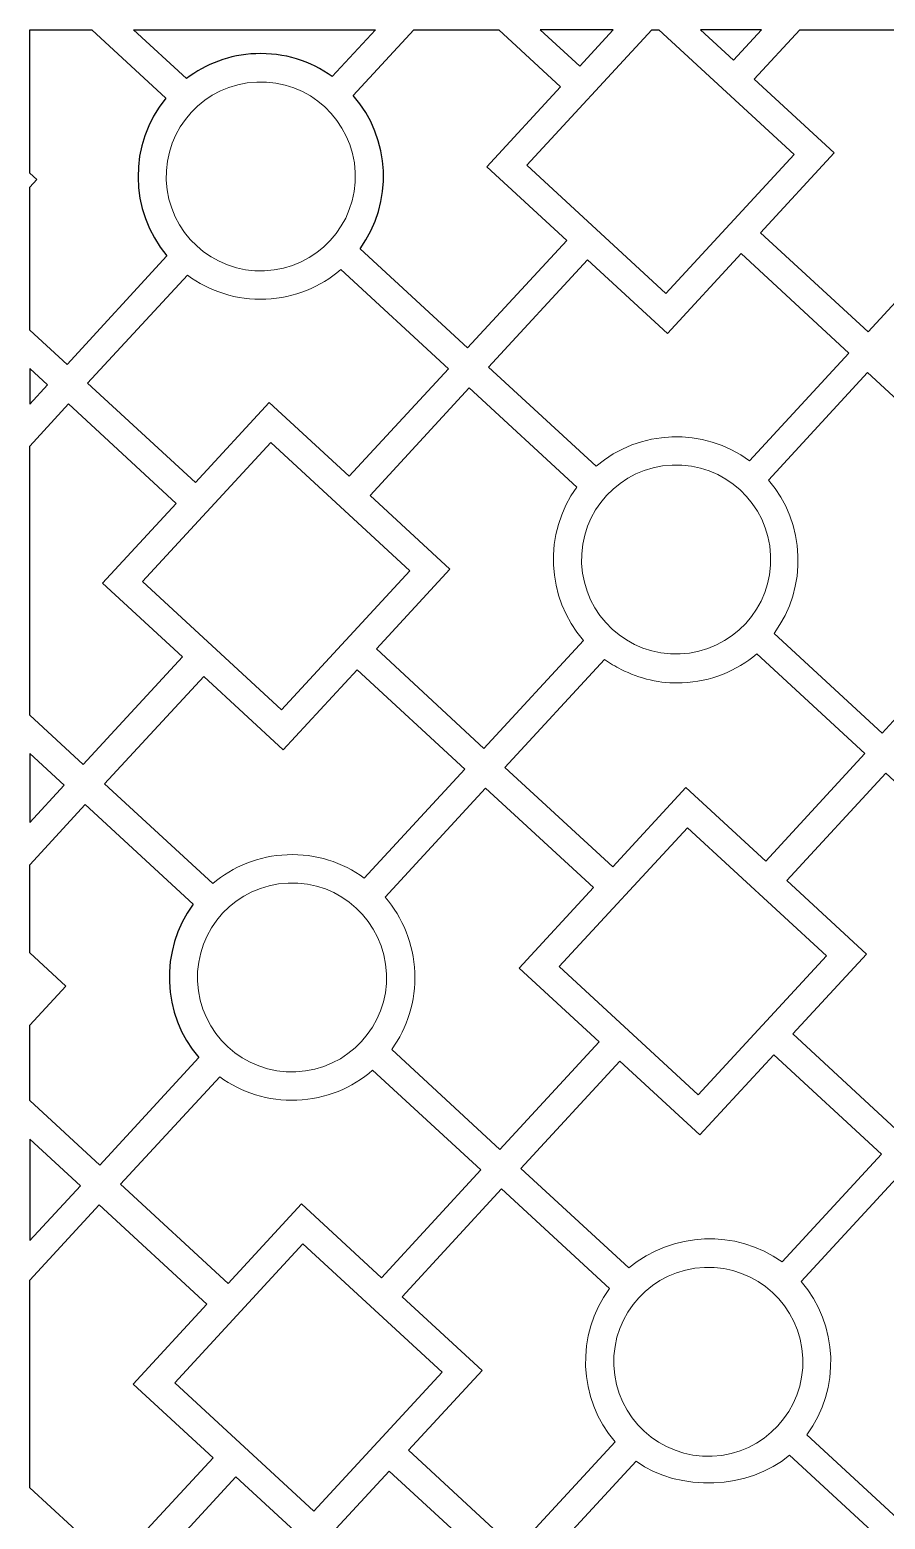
# Model space of a CAD drawing. Header units: centimetres. Extents: x -125 to 125, y -110 to 110.
# Drawn here: x -124.5 to -79.3, y 31.2 to 110 of the extents above; entities that cross this region are included whole.
import ezdxf

# ---------------------------------------------------------------- set-up
doc = ezdxf.new("R2010")
doc.units = ezdxf.units.CM
doc.header["$MEASUREMENT"] = 0
doc.layers.add('layer 1', color=7, linetype='Continuous')

msp = doc.modelspace()

# ---------------------------------------------------------------- linework, layer by layer
at = {"layer": 'layer 1', "color": 114}
for points, knots in [([(-124.53775, 94.11505), (-124.53775, 94.11505), (-122.56795, 92.29854), (-122.56795, 92.29854), (-122.56795, 92.29854), (-122.56795, 92.29854), (-117.29054, 98.04584), (-117.29054, 98.04584), (-117.29054, 98.04584), (-119.30456, 100.42533), (-119.32847, 103.96739), (-117.34113, 106.37618), (-117.34113, 106.37618), (-117.34113, 106.37618), (-121.25391, 109.99984), (-121.25391, 109.99984), (-121.25391, 109.99984), (-121.25391, 109.99984), (-124.53775, 109.99984), (-124.53775, 109.99984), (-124.53775, 109.99984), (-124.53775, 109.99984), (-124.53774, 102.41656), (-124.53774, 102.41656), (-124.53774, 102.41656), (-124.53774, 102.41656), (-124.16332, 102.07127), (-124.16332, 102.07127), (-124.16332, 102.07127), (-124.16332, 102.07127), (-124.53775, 101.66525), (-124.53775, 101.66525), (-124.53775, 101.66525), (-124.53775, 101.66525), (-124.53775, 94.11505), (-124.53775, 94.11505)], [0, 0, 0, 0, 0.1, 0.1, 0.1, 0.1, 0.2, 0.2, 0.2, 0.2, 0.3, 0.3, 0.3, 0.3, 0.4, 0.4, 0.4, 0.4, 0.5, 0.5, 0.5, 0.5, 0.6, 0.6, 0.6, 0.6, 0.7, 0.7, 0.7, 0.7, 0.8, 0.8, 0.8, 0.8, 1, 1, 1, 1]), ([(-119.06285, 109.99984), (-119.06285, 109.99984), (-116.26066, 107.41573), (-116.26066, 107.41573), (-116.26066, 107.41573), (-115.2382, 108.19476), (-113.97512, 108.6791), (-112.59368, 108.73601), (-112.59368, 108.73601), (-111.08875, 108.79802), (-109.68207, 108.34297), (-108.54529, 107.52885), (-108.54529, 107.52885), (-108.54529, 107.52885), (-106.26665, 109.99984), (-106.26665, 109.99984), (-106.26665, 109.99984), (-106.26665, 109.99984), (-119.06285, 109.99984), (-119.06285, 109.99984)], [0, 0, 0, 0, 0.16666667, 0.16666667, 0.16666667, 0.16666667, 0.33333333, 0.33333333, 0.33333333, 0.33333333, 0.5, 0.5, 0.5, 0.5, 0.66666667, 0.66666667, 0.66666667, 0.66666667, 1, 1, 1, 1]), ([(-104.22629, 109.99984), (-104.22629, 109.99984), (-107.43392, 106.52148), (-107.43392, 106.52148), (-107.43392, 106.52148), (-105.44568, 104.25189), (-105.29474, 100.84929), (-107.07348, 98.41268), (-107.07348, 98.41268), (-107.07348, 98.41268), (-101.38647, 93.16834), (-101.38647, 93.16834), (-101.38647, 93.16834), (-101.38647, 93.16834), (-96.14048, 98.85704), (-96.14048, 98.85704), (-96.14048, 98.85704), (-96.14048, 98.85704), (-100.3661, 102.7538), (-100.3661, 102.7538), (-100.3661, 102.7538), (-100.3661, 102.7538), (-96.47473, 106.97358), (-96.47473, 106.97358), (-96.47473, 106.97358), (-96.47473, 106.97358), (-99.73968, 109.99984), (-99.73968, 109.99984), (-99.73968, 109.99984), (-99.73968, 109.99984), (-104.22629, 109.99984), (-104.22629, 109.99984)], [0, 0, 0, 0, 0.11111111, 0.11111111, 0.11111111, 0.11111111, 0.22222222, 0.22222222, 0.22222222, 0.22222222, 0.33333333, 0.33333333, 0.33333333, 0.33333333, 0.44444444, 0.44444444, 0.44444444, 0.44444444, 0.55555556, 0.55555556, 0.55555556, 0.55555556, 0.66666667, 0.66666667, 0.66666667, 0.66666667, 0.77777778, 0.77777778, 0.77777778, 0.77777778, 1, 1, 1, 1]), ([(-91.64737, 109.99985), (-91.64737, 109.99985), (-98.25736, 102.83203), (-98.25736, 102.83203), (-98.25736, 102.83203), (-98.25736, 102.83203), (-90.90602, 96.05282), (-90.90602, 96.05282), (-90.90602, 96.05282), (-90.90602, 96.05282), (-84.1268, 103.40415), (-84.1268, 103.40415), (-84.1268, 103.40415), (-84.1268, 103.40415), (-91.2791, 109.99984), (-91.2791, 109.99984), (-91.2791, 109.99984), (-91.2791, 109.99984), (-91.64737, 109.99985), (-91.64737, 109.99985)], [0, 0, 0, 0, 0.16666667, 0.16666667, 0.16666667, 0.16666667, 0.33333333, 0.33333333, 0.33333333, 0.33333333, 0.5, 0.5, 0.5, 0.5, 0.66666667, 0.66666667, 0.66666667, 0.66666667, 1, 1, 1, 1]), ([(-97.54373, 109.99984), (-97.54373, 109.99984), (-93.68572, 109.99984), (-93.68572, 109.99984), (-93.68572, 109.99984), (-93.68572, 109.99984), (-95.45785, 108.07627), (-95.45785, 108.07627), (-95.45785, 108.07627), (-95.45785, 108.07627), (-97.54373, 109.99984), (-97.54373, 109.99984)], [0, 0, 0, 0, 0.25, 0.25, 0.25, 0.25, 0.5, 0.5, 0.5, 0.5, 1, 1, 1, 1]), ([(-89.06646, 109.99984), (-89.06646, 109.99984), (-85.85272, 109.99984), (-85.85272, 109.99984), (-85.85272, 109.99984), (-85.85272, 109.99984), (-87.3297, 108.39821), (-87.3297, 108.39821), (-87.3297, 108.39821), (-87.3297, 108.39821), (-89.06646, 109.99984), (-89.06646, 109.99984)], [0, 0, 0, 0, 0.25, 0.25, 0.25, 0.25, 0.5, 0.5, 0.5, 0.5, 1, 1, 1, 1]), ([(-83.82457, 109.99984), (-83.82457, 109.99984), (-86.227, 107.38134), (-86.227, 107.38134), (-86.227, 107.38134), (-86.227, 107.38134), (-82.00722, 103.48997), (-82.00722, 103.48997), (-82.00722, 103.48997), (-82.00722, 103.48997), (-85.90398, 99.26434), (-85.90398, 99.26434), (-85.90398, 99.26434), (-85.90398, 99.26434), (-80.21526, 94.01837), (-80.21526, 94.01837), (-80.21526, 94.01837), (-80.21526, 94.01837), (-74.97084, 99.70531), (-74.97084, 99.70531), (-74.97084, 99.70531), (-76.94074, 101.99014), (-77.06538, 105.39381), (-75.26713, 107.8167), (-75.26713, 107.8167), (-75.26713, 107.8167), (-77.6345, 109.99984), (-77.6345, 109.99984), (-77.6345, 109.99984), (-77.6345, 109.99984), (-83.82457, 109.99984), (-83.82457, 109.99984)], [0, 0, 0, 0, 0.11111111, 0.11111111, 0.11111111, 0.11111111, 0.22222222, 0.22222222, 0.22222222, 0.22222222, 0.33333333, 0.33333333, 0.33333333, 0.33333333, 0.44444444, 0.44444444, 0.44444444, 0.44444444, 0.55555556, 0.55555556, 0.55555556, 0.55555556, 0.66666667, 0.66666667, 0.66666667, 0.66666667, 0.77777778, 0.77777778, 0.77777778, 0.77777778, 1, 1, 1, 1]), ([(-124.53775, 90.1915), (-124.53775, 90.1915), (-124.53775, 92.0746), (-124.53775, 92.0746), (-124.53775, 92.0746), (-124.53775, 92.0746), (-123.5993, 91.20918), (-123.5993, 91.20918), (-123.5993, 91.20918), (-123.5993, 91.20918), (-124.53775, 90.1915), (-124.53775, 90.1915)], [0, 0, 0, 0, 0.25, 0.25, 0.25, 0.25, 0.5, 0.5, 0.5, 0.5, 1, 1, 1, 1]), ([(-124.53775, 73.73982), (-124.53775, 73.73982), (-121.71108, 71.13316), (-121.71108, 71.13316), (-121.71108, 71.13316), (-121.71108, 71.13316), (-116.46509, 76.82187), (-116.46509, 76.82187), (-116.46509, 76.82187), (-116.46509, 76.82187), (-120.69071, 80.71863), (-120.69071, 80.71863), (-120.69071, 80.71863), (-120.69071, 80.71863), (-116.79934, 84.93841), (-116.79934, 84.93841), (-116.79934, 84.93841), (-116.79934, 84.93841), (-122.48326, 90.20677), (-122.48326, 90.20677), (-122.48326, 90.20677), (-122.48326, 90.20677), (-124.53775, 87.9789), (-124.53775, 87.9789), (-124.53775, 87.9789), (-124.53775, 87.9789), (-124.53775, 73.73982), (-124.53775, 73.73982)], [0, 0, 0, 0, 0.125, 0.125, 0.125, 0.125, 0.25, 0.25, 0.25, 0.25, 0.375, 0.375, 0.375, 0.375, 0.5, 0.5, 0.5, 0.5, 0.625, 0.625, 0.625, 0.625, 0.75, 0.75, 0.75, 0.75, 1, 1, 1, 1]), ([(-124.53775, 68.05076), (-124.53775, 68.05076), (-124.53775, 71.70226), (-124.53775, 71.70226), (-124.53775, 71.70226), (-124.53775, 71.70226), (-122.72543, 70.03229), (-122.72543, 70.03229), (-122.72543, 70.03229), (-122.72543, 70.03229), (-124.53775, 68.05076), (-124.53775, 68.05076)], [0, 0, 0, 0, 0.25, 0.25, 0.25, 0.25, 0.5, 0.5, 0.5, 0.5, 1, 1, 1, 1]), ([(-124.53774, 53.3422), (-124.53774, 53.3422), (-120.84152, 49.93362), (-120.84152, 49.93362), (-120.84152, 49.93362), (-120.84152, 49.93362), (-115.59709, 55.62056), (-115.59709, 55.62056), (-115.59709, 55.62056), (-117.56699, 57.9054), (-117.69163, 61.30907), (-115.89338, 63.73196), (-115.89338, 63.73196), (-115.89338, 63.73196), (-121.61385, 69.00722), (-121.61385, 69.00722), (-121.61385, 69.00722), (-121.61385, 69.00722), (-124.53775, 65.82034), (-124.53775, 65.82034), (-124.53775, 65.82034), (-124.53775, 65.82034), (-124.53775, 61.16129), (-124.53775, 61.16129), (-124.53775, 61.16129), (-124.53775, 61.16129), (-122.63347, 59.40522), (-122.63347, 59.40522), (-122.63347, 59.40522), (-122.63347, 59.40522), (-124.53775, 57.34024), (-124.53775, 57.34024), (-124.53775, 57.34024), (-124.53775, 57.34024), (-124.53774, 53.3422), (-124.53774, 53.3422)], [0, 0, 0, 0, 0.1, 0.1, 0.1, 0.1, 0.2, 0.2, 0.2, 0.2, 0.3, 0.3, 0.3, 0.3, 0.4, 0.4, 0.4, 0.4, 0.5, 0.5, 0.5, 0.5, 0.6, 0.6, 0.6, 0.6, 0.7, 0.7, 0.7, 0.7, 0.8, 0.8, 0.8, 0.8, 1, 1, 1, 1]), ([(-124.53775, 45.93965), (-124.53775, 45.93965), (-124.53775, 51.30176), (-124.53775, 51.30176), (-124.53775, 51.30176), (-124.53775, 51.30176), (-121.85795, 48.8305), (-121.85795, 48.8305), (-121.85795, 48.8305), (-121.85795, 48.8305), (-124.53775, 45.93965), (-124.53775, 45.93965)], [0, 0, 0, 0, 0.25, 0.25, 0.25, 0.25, 0.5, 0.5, 0.5, 0.5, 1, 1, 1, 1]), ([(-124.53775, 32.86106), (-124.53775, 32.86106), (-120.09299, 28.76225), (-120.09299, 28.76225), (-120.09299, 28.76225), (-120.09299, 28.76225), (-114.847, 34.45096), (-114.847, 34.45096), (-114.847, 34.45096), (-114.847, 34.45096), (-119.07263, 38.34772), (-119.07263, 38.34772), (-119.07263, 38.34772), (-119.07263, 38.34772), (-115.18125, 42.5675), (-115.18125, 42.5675), (-115.18125, 42.5675), (-115.18125, 42.5675), (-120.86516, 47.83586), (-120.86516, 47.83586), (-120.86516, 47.83586), (-120.86516, 47.83586), (-124.53775, 43.85334), (-124.53775, 43.85334), (-124.53775, 43.85334), (-124.53775, 43.85334), (-124.53775, 32.86106), (-124.53775, 32.86106)], [0, 0, 0, 0, 0.125, 0.125, 0.125, 0.125, 0.25, 0.25, 0.25, 0.25, 0.375, 0.375, 0.375, 0.375, 0.5, 0.5, 0.5, 0.5, 0.625, 0.625, 0.625, 0.625, 0.75, 0.75, 0.75, 0.75, 1, 1, 1, 1])]:
    msp.add_open_spline(points, degree=3, knots=knots, dxfattribs=at)
at = {"layer": 'layer 1', "color": 250, "lineweight": 9}
for points, knots in [([(-124.53775, 94.11505), (-124.53775, 94.11505), (-122.56795, 92.29854), (-122.56795, 92.29854), (-122.56795, 92.29854), (-122.56795, 92.29854), (-117.29054, 98.04584), (-117.29054, 98.04584), (-117.29054, 98.04584), (-119.30456, 100.42533), (-119.32847, 103.96739), (-117.34113, 106.37618), (-117.34113, 106.37618), (-117.34113, 106.37618), (-121.25391, 109.99984), (-121.25391, 109.99984), (-121.25391, 109.99984), (-121.25391, 109.99984), (-124.53775, 109.99984), (-124.53775, 109.99984), (-124.53775, 109.99984), (-124.53775, 109.99984), (-124.53774, 102.41656), (-124.53774, 102.41656), (-124.53774, 102.41656), (-124.53774, 102.41656), (-124.16332, 102.07127), (-124.16332, 102.07127), (-124.16332, 102.07127), (-124.16332, 102.07127), (-124.53775, 101.66525), (-124.53775, 101.66525), (-124.53775, 101.66525), (-124.53775, 101.66525), (-124.53775, 94.11505), (-124.53775, 94.11505)], [0, 0, 0, 0, 0.1, 0.1, 0.1, 0.1, 0.2, 0.2, 0.2, 0.2, 0.3, 0.3, 0.3, 0.3, 0.4, 0.4, 0.4, 0.4, 0.5, 0.5, 0.5, 0.5, 0.6, 0.6, 0.6, 0.6, 0.7, 0.7, 0.7, 0.7, 0.8, 0.8, 0.8, 0.8, 1, 1, 1, 1]), ([(-119.06285, 109.99984), (-119.06285, 109.99984), (-116.26066, 107.41573), (-116.26066, 107.41573), (-116.26066, 107.41573), (-115.2382, 108.19476), (-113.97512, 108.6791), (-112.59368, 108.73601), (-112.59368, 108.73601), (-111.08875, 108.79802), (-109.68207, 108.34297), (-108.54529, 107.52885), (-108.54529, 107.52885), (-108.54529, 107.52885), (-106.26665, 109.99984), (-106.26665, 109.99984), (-106.26665, 109.99984), (-106.26665, 109.99984), (-119.06285, 109.99984), (-119.06285, 109.99984)], [0, 0, 0, 0, 0.16666667, 0.16666667, 0.16666667, 0.16666667, 0.33333333, 0.33333333, 0.33333333, 0.33333333, 0.5, 0.5, 0.5, 0.5, 0.66666667, 0.66666667, 0.66666667, 0.66666667, 1, 1, 1, 1]), ([(-104.22629, 109.99984), (-104.22629, 109.99984), (-107.43392, 106.52148), (-107.43392, 106.52148), (-107.43392, 106.52148), (-105.44568, 104.25189), (-105.29474, 100.84929), (-107.07348, 98.41268), (-107.07348, 98.41268), (-107.07348, 98.41268), (-101.38647, 93.16834), (-101.38647, 93.16834), (-101.38647, 93.16834), (-101.38647, 93.16834), (-96.14048, 98.85704), (-96.14048, 98.85704), (-96.14048, 98.85704), (-96.14048, 98.85704), (-100.3661, 102.7538), (-100.3661, 102.7538), (-100.3661, 102.7538), (-100.3661, 102.7538), (-96.47473, 106.97358), (-96.47473, 106.97358), (-96.47473, 106.97358), (-96.47473, 106.97358), (-99.73968, 109.99984), (-99.73968, 109.99984), (-99.73968, 109.99984), (-99.73968, 109.99984), (-104.22629, 109.99984), (-104.22629, 109.99984)], [0, 0, 0, 0, 0.11111111, 0.11111111, 0.11111111, 0.11111111, 0.22222222, 0.22222222, 0.22222222, 0.22222222, 0.33333333, 0.33333333, 0.33333333, 0.33333333, 0.44444444, 0.44444444, 0.44444444, 0.44444444, 0.55555556, 0.55555556, 0.55555556, 0.55555556, 0.66666667, 0.66666667, 0.66666667, 0.66666667, 0.77777778, 0.77777778, 0.77777778, 0.77777778, 1, 1, 1, 1]), ([(-91.64737, 109.99985), (-91.64737, 109.99985), (-98.25736, 102.83203), (-98.25736, 102.83203), (-98.25736, 102.83203), (-98.25736, 102.83203), (-90.90602, 96.05282), (-90.90602, 96.05282), (-90.90602, 96.05282), (-90.90602, 96.05282), (-84.1268, 103.40415), (-84.1268, 103.40415), (-84.1268, 103.40415), (-84.1268, 103.40415), (-91.2791, 109.99984), (-91.2791, 109.99984), (-91.2791, 109.99984), (-91.2791, 109.99984), (-91.64737, 109.99985), (-91.64737, 109.99985)], [0, 0, 0, 0, 0.16666667, 0.16666667, 0.16666667, 0.16666667, 0.33333333, 0.33333333, 0.33333333, 0.33333333, 0.5, 0.5, 0.5, 0.5, 0.66666667, 0.66666667, 0.66666667, 0.66666667, 1, 1, 1, 1]), ([(-97.54373, 109.99984), (-97.54373, 109.99984), (-93.68572, 109.99984), (-93.68572, 109.99984), (-93.68572, 109.99984), (-93.68572, 109.99984), (-95.45785, 108.07627), (-95.45785, 108.07627), (-95.45785, 108.07627), (-95.45785, 108.07627), (-97.54373, 109.99984), (-97.54373, 109.99984)], [0, 0, 0, 0, 0.25, 0.25, 0.25, 0.25, 0.5, 0.5, 0.5, 0.5, 1, 1, 1, 1]), ([(-89.06646, 109.99984), (-89.06646, 109.99984), (-85.85272, 109.99984), (-85.85272, 109.99984), (-85.85272, 109.99984), (-85.85272, 109.99984), (-87.3297, 108.39821), (-87.3297, 108.39821), (-87.3297, 108.39821), (-87.3297, 108.39821), (-89.06646, 109.99984), (-89.06646, 109.99984)], [0, 0, 0, 0, 0.25, 0.25, 0.25, 0.25, 0.5, 0.5, 0.5, 0.5, 1, 1, 1, 1]), ([(-83.82457, 109.99984), (-83.82457, 109.99984), (-86.227, 107.38134), (-86.227, 107.38134), (-86.227, 107.38134), (-86.227, 107.38134), (-82.00722, 103.48997), (-82.00722, 103.48997), (-82.00722, 103.48997), (-82.00722, 103.48997), (-85.90398, 99.26434), (-85.90398, 99.26434), (-85.90398, 99.26434), (-85.90398, 99.26434), (-80.21526, 94.01837), (-80.21526, 94.01837), (-80.21526, 94.01837), (-80.21526, 94.01837), (-74.97084, 99.70531), (-74.97084, 99.70531), (-74.97084, 99.70531), (-76.94074, 101.99014), (-77.06538, 105.39381), (-75.26713, 107.8167), (-75.26713, 107.8167), (-75.26713, 107.8167), (-77.6345, 109.99984), (-77.6345, 109.99984), (-77.6345, 109.99984), (-77.6345, 109.99984), (-83.82457, 109.99984), (-83.82457, 109.99984)], [0, 0, 0, 0, 0.11111111, 0.11111111, 0.11111111, 0.11111111, 0.22222222, 0.22222222, 0.22222222, 0.22222222, 0.33333333, 0.33333333, 0.33333333, 0.33333333, 0.44444444, 0.44444444, 0.44444444, 0.44444444, 0.55555556, 0.55555556, 0.55555556, 0.55555556, 0.66666667, 0.66666667, 0.66666667, 0.66666667, 0.77777778, 0.77777778, 0.77777778, 0.77777778, 1, 1, 1, 1]), ([(-124.53775, 90.1915), (-124.53775, 90.1915), (-124.53775, 92.0746), (-124.53775, 92.0746), (-124.53775, 92.0746), (-124.53775, 92.0746), (-123.5993, 91.20918), (-123.5993, 91.20918), (-123.5993, 91.20918), (-123.5993, 91.20918), (-124.53775, 90.1915), (-124.53775, 90.1915)], [0, 0, 0, 0, 0.25, 0.25, 0.25, 0.25, 0.5, 0.5, 0.5, 0.5, 1, 1, 1, 1]), ([(-124.53775, 73.73982), (-124.53775, 73.73982), (-121.71108, 71.13316), (-121.71108, 71.13316), (-121.71108, 71.13316), (-121.71108, 71.13316), (-116.46509, 76.82187), (-116.46509, 76.82187), (-116.46509, 76.82187), (-116.46509, 76.82187), (-120.69071, 80.71863), (-120.69071, 80.71863), (-120.69071, 80.71863), (-120.69071, 80.71863), (-116.79934, 84.93841), (-116.79934, 84.93841), (-116.79934, 84.93841), (-116.79934, 84.93841), (-122.48326, 90.20677), (-122.48326, 90.20677), (-122.48326, 90.20677), (-122.48326, 90.20677), (-124.53775, 87.9789), (-124.53775, 87.9789), (-124.53775, 87.9789), (-124.53775, 87.9789), (-124.53775, 73.73982), (-124.53775, 73.73982)], [0, 0, 0, 0, 0.125, 0.125, 0.125, 0.125, 0.25, 0.25, 0.25, 0.25, 0.375, 0.375, 0.375, 0.375, 0.5, 0.5, 0.5, 0.5, 0.625, 0.625, 0.625, 0.625, 0.75, 0.75, 0.75, 0.75, 1, 1, 1, 1]), ([(-124.53775, 68.05076), (-124.53775, 68.05076), (-124.53775, 71.70226), (-124.53775, 71.70226), (-124.53775, 71.70226), (-124.53775, 71.70226), (-122.72543, 70.03229), (-122.72543, 70.03229), (-122.72543, 70.03229), (-122.72543, 70.03229), (-124.53775, 68.05076), (-124.53775, 68.05076)], [0, 0, 0, 0, 0.25, 0.25, 0.25, 0.25, 0.5, 0.5, 0.5, 0.5, 1, 1, 1, 1]), ([(-124.53774, 53.3422), (-124.53774, 53.3422), (-120.84152, 49.93362), (-120.84152, 49.93362), (-120.84152, 49.93362), (-120.84152, 49.93362), (-115.59709, 55.62056), (-115.59709, 55.62056), (-115.59709, 55.62056), (-117.56699, 57.9054), (-117.69163, 61.30907), (-115.89338, 63.73196), (-115.89338, 63.73196), (-115.89338, 63.73196), (-121.61385, 69.00722), (-121.61385, 69.00722), (-121.61385, 69.00722), (-121.61385, 69.00722), (-124.53775, 65.82034), (-124.53775, 65.82034), (-124.53775, 65.82034), (-124.53775, 65.82034), (-124.53775, 61.16129), (-124.53775, 61.16129), (-124.53775, 61.16129), (-124.53775, 61.16129), (-122.63347, 59.40522), (-122.63347, 59.40522), (-122.63347, 59.40522), (-122.63347, 59.40522), (-124.53775, 57.34024), (-124.53775, 57.34024), (-124.53775, 57.34024), (-124.53775, 57.34024), (-124.53774, 53.3422), (-124.53774, 53.3422)], [0, 0, 0, 0, 0.1, 0.1, 0.1, 0.1, 0.2, 0.2, 0.2, 0.2, 0.3, 0.3, 0.3, 0.3, 0.4, 0.4, 0.4, 0.4, 0.5, 0.5, 0.5, 0.5, 0.6, 0.6, 0.6, 0.6, 0.7, 0.7, 0.7, 0.7, 0.8, 0.8, 0.8, 0.8, 1, 1, 1, 1]), ([(-124.53775, 45.93965), (-124.53775, 45.93965), (-124.53775, 51.30176), (-124.53775, 51.30176), (-124.53775, 51.30176), (-124.53775, 51.30176), (-121.85795, 48.8305), (-121.85795, 48.8305), (-121.85795, 48.8305), (-121.85795, 48.8305), (-124.53775, 45.93965), (-124.53775, 45.93965)], [0, 0, 0, 0, 0.25, 0.25, 0.25, 0.25, 0.5, 0.5, 0.5, 0.5, 1, 1, 1, 1]), ([(-124.53775, 32.86106), (-124.53775, 32.86106), (-120.09299, 28.76225), (-120.09299, 28.76225), (-120.09299, 28.76225), (-120.09299, 28.76225), (-114.847, 34.45096), (-114.847, 34.45096), (-114.847, 34.45096), (-114.847, 34.45096), (-119.07263, 38.34772), (-119.07263, 38.34772), (-119.07263, 38.34772), (-119.07263, 38.34772), (-115.18125, 42.5675), (-115.18125, 42.5675), (-115.18125, 42.5675), (-115.18125, 42.5675), (-120.86516, 47.83586), (-120.86516, 47.83586), (-120.86516, 47.83586), (-120.86516, 47.83586), (-124.53775, 43.85334), (-124.53775, 43.85334), (-124.53775, 43.85334), (-124.53775, 43.85334), (-124.53775, 32.86106), (-124.53775, 32.86106)], [0, 0, 0, 0, 0.125, 0.125, 0.125, 0.125, 0.25, 0.25, 0.25, 0.25, 0.375, 0.375, 0.375, 0.375, 0.5, 0.5, 0.5, 0.5, 0.625, 0.625, 0.625, 0.625, 0.75, 0.75, 0.75, 0.75, 1, 1, 1, 1])]:
    msp.add_open_spline(points, degree=3, knots=knots, dxfattribs=at)
at = {"layer": 'layer 1', "color": 114, "lineweight": 9}
for points, knots in [([(-117.32179, 102.03563), (-117.43547, 104.79425), (-115.29053, 107.1236), (-112.53191, 107.23728), (-112.53191, 107.23728), (-109.77329, 107.35097), (-107.44396, 105.20602), (-107.33027, 102.4474), (-107.33027, 102.4474), (-107.21659, 99.68879), (-109.36153, 97.35945), (-112.12015, 97.24576), (-112.12015, 97.24576), (-114.87877, 97.13208), (-117.2081, 99.27703), (-117.32179, 102.03563)], [0, 0, 0, 0, 0.2, 0.2, 0.2, 0.2, 0.4, 0.4, 0.4, 0.4, 0.6, 0.6, 0.6, 0.6, 1, 1, 1, 1]), ([(-100.28418, 92.151), (-100.28418, 92.151), (-95.04656, 97.83063), (-95.04656, 97.83063), (-95.04656, 97.83063), (-95.04656, 97.83063), (-90.8202, 93.93322), (-90.8202, 93.93322), (-90.8202, 93.93322), (-90.8202, 93.93322), (-86.92086, 98.16164), (-86.92086, 98.16164), (-86.92086, 98.16164), (-86.92086, 98.16164), (-81.23018, 92.88789), (-81.23018, 92.88789), (-81.23018, 92.88789), (-81.23018, 92.88789), (-86.47557, 87.19978), (-86.47557, 87.19978), (-86.47557, 87.19978), (-88.91602, 88.9769), (-92.29917, 88.88115), (-94.59611, 86.90556), (-94.59611, 86.90556), (-94.59611, 86.90556), (-100.28418, 92.151), (-100.28418, 92.151)], [0, 0, 0, 0, 0.125, 0.125, 0.125, 0.125, 0.25, 0.25, 0.25, 0.25, 0.375, 0.375, 0.375, 0.375, 0.5, 0.5, 0.5, 0.5, 0.625, 0.625, 0.625, 0.625, 0.75, 0.75, 0.75, 0.75, 1, 1, 1, 1]), ([(-115.78248, 86.04111), (-115.78248, 86.04111), (-121.47972, 91.295), (-121.47972, 91.295), (-121.47972, 91.295), (-121.47972, 91.295), (-116.19902, 97.02147), (-116.19902, 97.02147), (-116.19902, 97.02147), (-115.04652, 96.16523), (-113.60428, 95.68334), (-112.05837, 95.74703), (-112.05837, 95.74703), (-110.53831, 95.80967), (-109.16156, 96.38983), (-108.09098, 97.31062), (-108.09098, 97.31062), (-108.09098, 97.31062), (-102.40291, 92.06519), (-102.40291, 92.06519), (-102.40291, 92.06519), (-102.40291, 92.06519), (-107.64931, 86.37603), (-107.64931, 86.37603), (-107.64931, 86.37603), (-107.64931, 86.37603), (-111.87773, 90.27537), (-111.87773, 90.27537), (-111.87773, 90.27537), (-111.87773, 90.27537), (-115.78248, 86.04111), (-115.78248, 86.04111)], [0, 0, 0, 0, 0.11111111, 0.11111111, 0.11111111, 0.11111111, 0.22222222, 0.22222222, 0.22222222, 0.22222222, 0.33333333, 0.33333333, 0.33333333, 0.33333333, 0.44444444, 0.44444444, 0.44444444, 0.44444444, 0.55555556, 0.55555556, 0.55555556, 0.55555556, 0.66666667, 0.66666667, 0.66666667, 0.66666667, 0.77777778, 0.77777778, 0.77777778, 0.77777778, 1, 1, 1, 1]), ([(-74.22449, 78.50157), (-74.22449, 78.50157), (-79.46389, 72.79095), (-79.46389, 72.79095), (-79.46389, 72.79095), (-79.46389, 72.79095), (-85.18436, 78.06621), (-85.18436, 78.06621), (-85.18436, 78.06621), (-83.38611, 80.4891), (-83.51075, 83.89277), (-85.48065, 86.17761), (-85.48065, 86.17761), (-85.48065, 86.17761), (-80.23623, 91.86455), (-80.23623, 91.86455), (-80.23623, 91.86455), (-80.23623, 91.86455), (-74.54751, 86.61857), (-74.54751, 86.61857), (-74.54751, 86.61857), (-74.54751, 86.61857), (-78.44427, 82.39294), (-78.44427, 82.39294), (-78.44427, 82.39294), (-78.44427, 82.39294), (-74.22449, 78.50157), (-74.22449, 78.50157)], [0, 0, 0, 0, 0.125, 0.125, 0.125, 0.125, 0.25, 0.25, 0.25, 0.25, 0.375, 0.375, 0.375, 0.375, 0.5, 0.5, 0.5, 0.5, 0.625, 0.625, 0.625, 0.625, 0.75, 0.75, 0.75, 0.75, 1, 1, 1, 1]), ([(-106.21236, 77.24261), (-106.21236, 77.24261), (-100.52844, 71.97425), (-100.52844, 71.97425), (-100.52844, 71.97425), (-100.52844, 71.97425), (-95.25317, 77.69471), (-95.25317, 77.69471), (-95.25317, 77.69471), (-97.24141, 79.9643), (-97.39235, 83.36689), (-95.61361, 85.80351), (-95.61361, 85.80351), (-95.61361, 85.80351), (-101.30062, 91.04785), (-101.30062, 91.04785), (-101.30062, 91.04785), (-101.30062, 91.04785), (-106.54661, 85.35915), (-106.54661, 85.35915), (-106.54661, 85.35915), (-106.54661, 85.35915), (-102.32099, 81.46239), (-102.32099, 81.46239), (-102.32099, 81.46239), (-102.32099, 81.46239), (-106.21236, 77.24261), (-106.21236, 77.24261)], [0, 0, 0, 0, 0.125, 0.125, 0.125, 0.125, 0.25, 0.25, 0.25, 0.25, 0.375, 0.375, 0.375, 0.375, 0.5, 0.5, 0.5, 0.5, 0.625, 0.625, 0.625, 0.625, 0.75, 0.75, 0.75, 0.75, 1, 1, 1, 1]), ([(-111.21979, 74.02524), (-111.21979, 74.02524), (-118.57113, 80.80445), (-118.57113, 80.80445), (-118.57113, 80.80445), (-118.57113, 80.80445), (-111.79191, 88.15579), (-111.79191, 88.15579), (-111.79191, 88.15579), (-111.79191, 88.15579), (-104.44057, 81.37657), (-104.44057, 81.37657), (-104.44057, 81.37657), (-104.44057, 81.37657), (-111.21979, 74.02524), (-111.21979, 74.02524)], [0, 0, 0, 0, 0.2, 0.2, 0.2, 0.2, 0.4, 0.4, 0.4, 0.4, 0.6, 0.6, 0.6, 0.6, 1, 1, 1, 1]), ([(-85.3653, 82.18056), (-85.25161, 79.42194), (-87.39656, 77.09259), (-90.15518, 76.97891), (-90.15518, 76.97891), (-92.91379, 76.86522), (-95.24313, 79.01016), (-95.35682, 81.76878), (-95.35682, 81.76878), (-95.4705, 84.52739), (-93.32556, 86.85673), (-90.56694, 86.97043), (-90.56694, 86.97043), (-87.80832, 87.08411), (-85.47899, 84.93916), (-85.3653, 82.18056)], [0, 0, 0, 0, 0.2, 0.2, 0.2, 0.2, 0.4, 0.4, 0.4, 0.4, 0.6, 0.6, 0.6, 0.6, 1, 1, 1, 1]), ([(-80.3869, 71.70758), (-80.3869, 71.70758), (-86.10231, 76.97827), (-86.10231, 76.97827), (-86.10231, 76.97827), (-87.16955, 76.07492), (-88.53484, 75.50763), (-90.03986, 75.44778), (-90.03986, 75.44778), (-91.20297, 75.40152), (-92.30694, 75.66402), (-93.27268, 76.1622), (-93.27268, 76.1622), (-93.57649, 76.31476), (-93.86709, 76.49061), (-94.14179, 76.68734), (-94.14179, 76.68734), (-94.14179, 76.68734), (-99.4124, 70.97184), (-99.4124, 70.97184), (-99.4124, 70.97184), (-99.4124, 70.97184), (-93.71124, 65.71436), (-93.71124, 65.71436), (-93.71124, 65.71436), (-93.71124, 65.71436), (-89.84683, 69.90486), (-89.84683, 69.90486), (-89.84683, 69.90486), (-89.84683, 69.90486), (-85.61841, 66.00552), (-85.61841, 66.00552), (-85.61841, 66.00552), (-85.61841, 66.00552), (-80.3869, 71.70758), (-80.3869, 71.70758)], [0, 0, 0, 0, 0.1, 0.1, 0.1, 0.1, 0.2, 0.2, 0.2, 0.2, 0.3, 0.3, 0.3, 0.3, 0.4, 0.4, 0.4, 0.4, 0.5, 0.5, 0.5, 0.5, 0.6, 0.6, 0.6, 0.6, 0.7, 0.7, 0.7, 0.7, 0.8, 0.8, 0.8, 0.8, 1, 1, 1, 1]), ([(-106.84977, 65.11941), (-107.99109, 65.95016), (-109.40984, 66.41683), (-110.92954, 66.35638), (-110.92954, 66.35638), (-112.43456, 66.29652), (-113.79984, 65.72924), (-114.86708, 64.82588), (-114.86708, 64.82588), (-114.86708, 64.82588), (-120.5825, 70.09658), (-120.5825, 70.09658), (-120.5825, 70.09658), (-120.5825, 70.09658), (-115.33861, 75.78305), (-115.33861, 75.78305), (-115.33861, 75.78305), (-115.33861, 75.78305), (-111.13397, 71.90564), (-111.13397, 71.90564), (-111.13397, 71.90564), (-111.13397, 71.90564), (-107.22924, 76.13991), (-107.22924, 76.13991), (-107.22924, 76.13991), (-107.22924, 76.13991), (-101.53198, 70.88602), (-101.53198, 70.88602), (-101.53198, 70.88602), (-101.53198, 70.88602), (-106.84977, 65.11941), (-106.84977, 65.11941)], [0, 0, 0, 0, 0.11111111, 0.11111111, 0.11111111, 0.11111111, 0.22222222, 0.22222222, 0.22222222, 0.22222222, 0.33333333, 0.33333333, 0.33333333, 0.33333333, 0.44444444, 0.44444444, 0.44444444, 0.44444444, 0.55555556, 0.55555556, 0.55555556, 0.55555556, 0.66666667, 0.66666667, 0.66666667, 0.66666667, 0.77777778, 0.77777778, 0.77777778, 0.77777778, 1, 1, 1, 1]), ([(-84.18146, 56.87209), (-84.18146, 56.87209), (-78.49754, 51.60373), (-78.49754, 51.60373), (-78.49754, 51.60373), (-78.49754, 51.60373), (-73.22227, 57.3242), (-73.22227, 57.3242), (-73.22227, 57.3242), (-75.21051, 59.59378), (-75.36145, 62.99638), (-73.58271, 65.433), (-73.58271, 65.433), (-73.58271, 65.433), (-79.26972, 70.67734), (-79.26972, 70.67734), (-79.26972, 70.67734), (-79.26972, 70.67734), (-84.51571, 64.98864), (-84.51571, 64.98864), (-84.51571, 64.98864), (-84.51571, 64.98864), (-80.29009, 61.09187), (-80.29009, 61.09187), (-80.29009, 61.09187), (-80.29009, 61.09187), (-84.18146, 56.87209), (-84.18146, 56.87209)], [0, 0, 0, 0, 0.125, 0.125, 0.125, 0.125, 0.25, 0.25, 0.25, 0.25, 0.375, 0.375, 0.375, 0.375, 0.5, 0.5, 0.5, 0.5, 0.625, 0.625, 0.625, 0.625, 0.75, 0.75, 0.75, 0.75, 1, 1, 1, 1]), ([(-94.7281, 64.61164), (-94.7281, 64.61164), (-100.44375, 69.88247), (-100.44375, 69.88247), (-100.44375, 69.88247), (-100.44375, 69.88247), (-105.74828, 64.10574), (-105.74828, 64.10574), (-105.74828, 64.10574), (-104.82089, 63.03151), (-104.23718, 61.64764), (-104.1764, 60.11977), (-104.1764, 60.11977), (-104.11623, 58.60705), (-104.57826, 57.19428), (-105.4019, 56.05566), (-105.4019, 56.05566), (-105.4019, 56.05566), (-99.68632, 50.76232), (-99.68632, 50.76232), (-99.68632, 50.76232), (-99.68632, 50.76232), (-94.43736, 56.45428), (-94.43736, 56.45428), (-94.43736, 56.45428), (-94.43736, 56.45428), (-98.65982, 60.34811), (-98.65982, 60.34811), (-98.65982, 60.34811), (-98.65982, 60.34811), (-94.7281, 64.61164), (-94.7281, 64.61164)], [0, 0, 0, 0, 0.11111111, 0.11111111, 0.11111111, 0.11111111, 0.22222222, 0.22222222, 0.22222222, 0.22222222, 0.33333333, 0.33333333, 0.33333333, 0.33333333, 0.44444444, 0.44444444, 0.44444444, 0.44444444, 0.55555556, 0.55555556, 0.55555556, 0.55555556, 0.66666667, 0.66666667, 0.66666667, 0.66666667, 0.77777778, 0.77777778, 0.77777778, 0.77777778, 1, 1, 1, 1]), ([(-89.76101, 67.78527), (-89.76101, 67.78527), (-82.40967, 61.00606), (-82.40967, 61.00606), (-82.40967, 61.00606), (-82.40967, 61.00606), (-89.18889, 53.65471), (-89.18889, 53.65471), (-89.18889, 53.65471), (-89.18889, 53.65471), (-96.54023, 60.43393), (-96.54023, 60.43393), (-96.54023, 60.43393), (-96.54023, 60.43393), (-89.76101, 67.78527), (-89.76101, 67.78527)], [0, 0, 0, 0, 0.2, 0.2, 0.2, 0.2, 0.4, 0.4, 0.4, 0.4, 0.6, 0.6, 0.6, 0.6, 1, 1, 1, 1]), ([(-105.67522, 60.06017), (-105.78493, 62.81895), (-108.11116, 64.96727), (-110.86994, 64.85756), (-110.86994, 64.85756), (-113.62872, 64.74786), (-115.77702, 62.42162), (-115.66733, 59.66284), (-115.66733, 59.66284), (-115.55762, 56.90407), (-113.23139, 54.75575), (-110.4726, 54.86546), (-110.4726, 54.86546), (-107.71382, 54.97516), (-105.56552, 57.30141), (-105.67522, 60.06017)], [0, 0, 0, 0, 0.2, 0.2, 0.2, 0.2, 0.4, 0.4, 0.4, 0.4, 0.6, 0.6, 0.6, 0.6, 1, 1, 1, 1]), ([(-84.76093, 44.81178), (-87.17832, 46.56051), (-90.57841, 46.41607), (-92.85486, 44.4892), (-92.85486, 44.4892), (-92.85486, 44.4892), (-98.57027, 49.7599), (-98.57027, 49.7599), (-98.57027, 49.7599), (-98.57027, 49.7599), (-93.33466, 55.43739), (-93.33466, 55.43739), (-93.33466, 55.43739), (-93.33466, 55.43739), (-89.10307, 51.53513), (-89.10307, 51.53513), (-89.10307, 51.53513), (-89.10307, 51.53513), (-85.19834, 55.7694), (-85.19834, 55.7694), (-85.19834, 55.7694), (-85.19834, 55.7694), (-79.50108, 50.51551), (-79.50108, 50.51551), (-79.50108, 50.51551), (-79.50108, 50.51551), (-84.76093, 44.81178), (-84.76093, 44.81178)], [0, 0, 0, 0, 0.125, 0.125, 0.125, 0.125, 0.25, 0.25, 0.25, 0.25, 0.375, 0.375, 0.375, 0.375, 0.5, 0.5, 0.5, 0.5, 0.625, 0.625, 0.625, 0.625, 0.75, 0.75, 0.75, 0.75, 1, 1, 1, 1]), ([(-119.73922, 48.91626), (-119.73922, 48.91626), (-114.05605, 43.6762), (-114.05605, 43.6762), (-114.05605, 43.6762), (-114.05605, 43.6762), (-110.17799, 47.88153), (-110.17799, 47.88153), (-110.17799, 47.88153), (-110.17799, 47.88153), (-105.94372, 43.97679), (-105.94372, 43.97679), (-105.94372, 43.97679), (-105.94372, 43.97679), (-100.68986, 49.67408), (-100.68986, 49.67408), (-100.68986, 49.67408), (-100.68986, 49.67408), (-106.41233, 54.95129), (-106.41233, 54.95129), (-106.41233, 54.95129), (-107.48861, 54.0165), (-108.87813, 53.42769), (-110.41301, 53.36664), (-110.41301, 53.36664), (-111.93316, 53.30618), (-113.35231, 53.77314), (-114.49382, 54.60437), (-114.49382, 54.60437), (-114.49382, 54.60437), (-119.73922, 48.91626), (-119.73922, 48.91626)], [0, 0, 0, 0, 0.11111111, 0.11111111, 0.11111111, 0.11111111, 0.22222222, 0.22222222, 0.22222222, 0.22222222, 0.33333333, 0.33333333, 0.33333333, 0.33333333, 0.44444444, 0.44444444, 0.44444444, 0.44444444, 0.55555556, 0.55555556, 0.55555556, 0.55555556, 0.66666667, 0.66666667, 0.66666667, 0.66666667, 0.77777778, 0.77777778, 0.77777778, 0.77777778, 1, 1, 1, 1]), ([(-72.49342, 36.10143), (-72.49342, 36.10143), (-77.73282, 30.39081), (-77.73282, 30.39081), (-77.73282, 30.39081), (-77.73282, 30.39081), (-83.45329, 35.66607), (-83.45329, 35.66607), (-83.45329, 35.66607), (-81.65504, 38.08896), (-81.77968, 41.49263), (-83.74958, 43.77747), (-83.74958, 43.77747), (-83.74958, 43.77747), (-78.50515, 49.46441), (-78.50515, 49.46441), (-78.50515, 49.46441), (-78.50515, 49.46441), (-72.81644, 44.21843), (-72.81644, 44.21843), (-72.81644, 44.21843), (-72.81644, 44.21843), (-76.7132, 39.99281), (-76.7132, 39.99281), (-76.7132, 39.99281), (-76.7132, 39.99281), (-72.49342, 36.10143), (-72.49342, 36.10143)], [0, 0, 0, 0, 0.125, 0.125, 0.125, 0.125, 0.25, 0.25, 0.25, 0.25, 0.375, 0.375, 0.375, 0.375, 0.5, 0.5, 0.5, 0.5, 0.625, 0.625, 0.625, 0.625, 0.75, 0.75, 0.75, 0.75, 1, 1, 1, 1]), ([(-104.84102, 42.95992), (-104.84102, 42.95992), (-99.60163, 48.67054), (-99.60163, 48.67054), (-99.60163, 48.67054), (-99.60163, 48.67054), (-93.88115, 43.39528), (-93.88115, 43.39528), (-93.88115, 43.39528), (-95.67941, 40.97239), (-95.55477, 37.56872), (-93.58486, 35.28388), (-93.58486, 35.28388), (-93.58486, 35.28388), (-98.82929, 29.59694), (-98.82929, 29.59694), (-98.82929, 29.59694), (-98.82929, 29.59694), (-104.518, 34.84292), (-104.518, 34.84292), (-104.518, 34.84292), (-104.518, 34.84292), (-100.62124, 39.06854), (-100.62124, 39.06854), (-100.62124, 39.06854), (-100.62124, 39.06854), (-104.84102, 42.95992), (-104.84102, 42.95992)], [0, 0, 0, 0, 0.125, 0.125, 0.125, 0.125, 0.25, 0.25, 0.25, 0.25, 0.375, 0.375, 0.375, 0.375, 0.5, 0.5, 0.5, 0.5, 0.625, 0.625, 0.625, 0.625, 0.75, 0.75, 0.75, 0.75, 1, 1, 1, 1]), ([(-109.52005, 31.63139), (-109.52005, 31.63139), (-102.74083, 38.98273), (-102.74083, 38.98273), (-102.74083, 38.98273), (-102.74083, 38.98273), (-110.09217, 45.76195), (-110.09217, 45.76195), (-110.09217, 45.76195), (-110.09217, 45.76195), (-116.87139, 38.4106), (-116.87139, 38.4106), (-116.87139, 38.4106), (-116.87139, 38.4106), (-109.52005, 31.63139), (-109.52005, 31.63139)], [0, 0, 0, 0, 0.2, 0.2, 0.2, 0.2, 0.4, 0.4, 0.4, 0.4, 0.6, 0.6, 0.6, 0.6, 1, 1, 1, 1]), ([(-83.663, 39.72349), (-83.7727, 42.48227), (-86.09894, 44.63059), (-88.85772, 44.52088), (-88.85772, 44.52088), (-91.6165, 44.41118), (-93.7648, 42.08494), (-93.6551, 39.32616), (-93.6551, 39.32616), (-93.5454, 36.56739), (-91.21916, 34.41907), (-88.46038, 34.52878), (-88.46038, 34.52878), (-85.7016, 34.63848), (-83.5533, 36.96473), (-83.663, 39.72349)], [0, 0, 0, 0, 0.2, 0.2, 0.2, 0.2, 0.4, 0.4, 0.4, 0.4, 0.6, 0.6, 0.6, 0.6, 1, 1, 1, 1]), ([(-97.72699, 28.57958), (-97.72699, 28.57958), (-92.01168, 23.30906), (-92.01168, 23.30906), (-92.01168, 23.30906), (-92.01168, 23.30906), (-88.13024, 27.51804), (-88.13024, 27.51804), (-88.13024, 27.51804), (-88.13024, 27.51804), (-83.90182, 23.6187), (-83.90182, 23.6187), (-83.90182, 23.6187), (-83.90182, 23.6187), (-78.65582, 29.30744), (-78.65582, 29.30744), (-78.65582, 29.30744), (-78.65582, 29.30744), (-84.37124, 34.57814), (-84.37124, 34.57814), (-84.37124, 34.57814), (-86.50269, 32.77398), (-90.1923, 32.60066), (-92.4816, 34.26769), (-92.4816, 34.26769), (-92.4816, 34.26769), (-97.72699, 28.57958), (-97.72699, 28.57958)], [0, 0, 0, 0, 0.125, 0.125, 0.125, 0.125, 0.25, 0.25, 0.25, 0.25, 0.375, 0.375, 0.375, 0.375, 0.5, 0.5, 0.5, 0.5, 0.625, 0.625, 0.625, 0.625, 0.75, 0.75, 0.75, 0.75, 1, 1, 1, 1]), ([(-99.84573, 28.49382), (-99.84573, 28.49382), (-105.09156, 22.80612), (-105.09156, 22.80612), (-105.09156, 22.80612), (-106.23308, 23.63735), (-107.65223, 24.10431), (-109.17238, 24.04386), (-109.17238, 24.04386), (-110.63528, 23.98567), (-112.05181, 23.42339), (-113.16609, 22.48022), (-113.16609, 22.48022), (-113.16609, 22.48022), (-118.8815, 27.75092), (-118.8815, 27.75092), (-118.8815, 27.75092), (-118.8815, 27.75092), (-113.63596, 33.44006), (-113.63596, 33.44006), (-113.63596, 33.44006), (-113.63596, 33.44006), (-109.40754, 29.54072), (-109.40754, 29.54072), (-109.40754, 29.54072), (-109.40754, 29.54072), (-105.53489, 33.74022), (-105.53489, 33.74022), (-105.53489, 33.74022), (-105.53489, 33.74022), (-99.84573, 28.49382), (-99.84573, 28.49382)], [0, 0, 0, 0, 0.11111111, 0.11111111, 0.11111111, 0.11111111, 0.22222222, 0.22222222, 0.22222222, 0.22222222, 0.33333333, 0.33333333, 0.33333333, 0.33333333, 0.44444444, 0.44444444, 0.44444444, 0.44444444, 0.55555556, 0.55555556, 0.55555556, 0.55555556, 0.66666667, 0.66666667, 0.66666667, 0.66666667, 0.77777778, 0.77777778, 0.77777778, 0.77777778, 1, 1, 1, 1])]:
    msp.add_open_spline(points, degree=3, knots=knots, dxfattribs=at)

doc.saveas('drawing.dxf')
